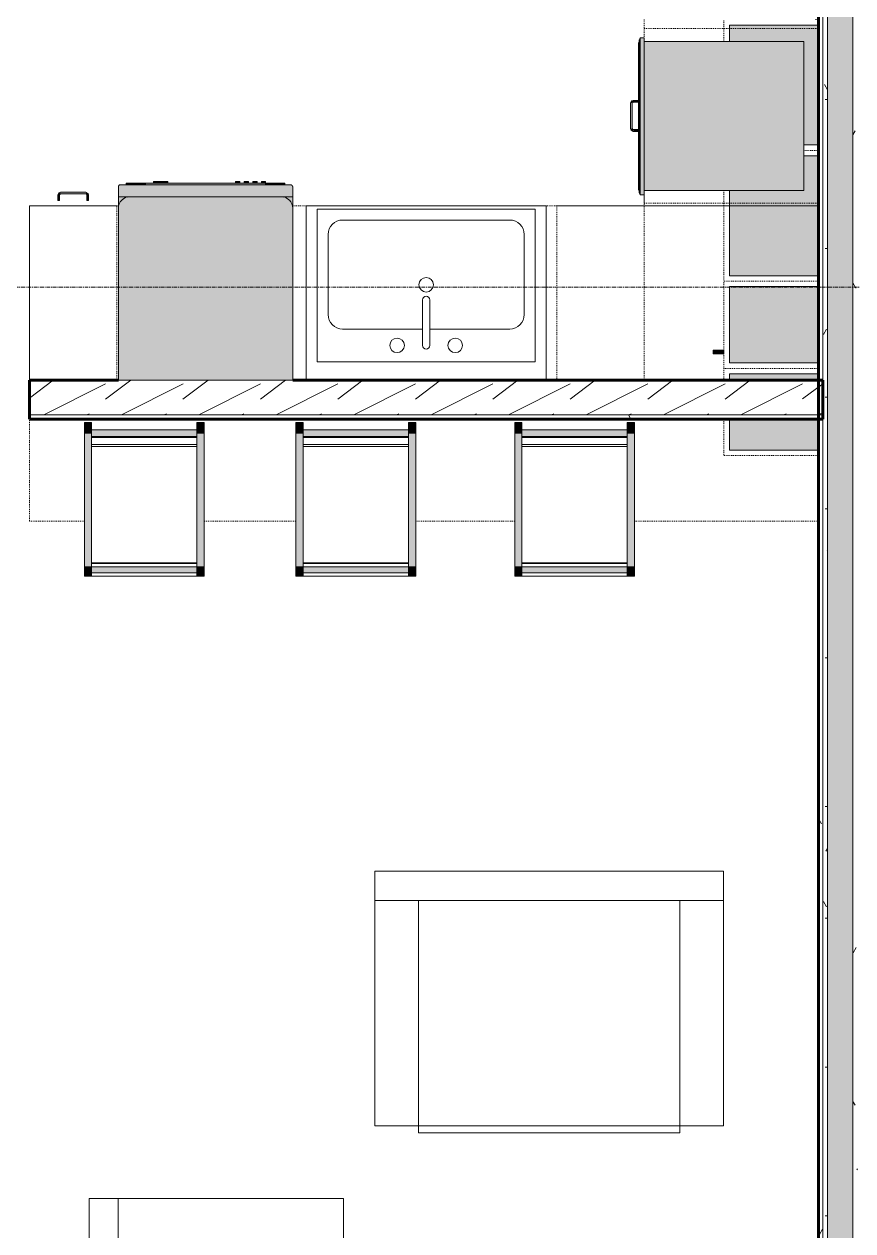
# Model space of a CAD drawing. Header units: inches. Extents: x -4169 to -1846, y 9706 to 12377.
# Drawn here: x -3028.7 to -2914.6, y 11405.3 to 11571.4 of the extents above; entities that cross this region are included whole.
import ezdxf

# ---------------------------------------------------------------- set-up
doc = ezdxf.new("R2010")
doc.units = ezdxf.units.IN
doc.header["$MEASUREMENT"] = 0
doc.linetypes.add('Dash', pattern=[0.25, 0.125, -0.125])
doc.linetypes.add('Grid Line 1_2_', pattern=[0.875, 0.5, -0.125, 0.125, -0.125])
for name, color, linetype, lineweight in [('0-1', 7, 'Continuous', 5), ('0-2', 7, 'Continuous', 18), ('A-WALL', 113, 'Continuous', 18), ('A-WALL-3', 50, 'Continuous', 60), ('A-WALL-4', 7, 'Continuous', 18), ('A-WALL-PATT-1', 250, 'Continuous', 9), ('A-WALL-PATT-2', 253, 'Continuous', 9), ('A-WALL-PATT-4', 111, 'Continuous', 9), ('I-FURN', 30, 'Continuous', 9), ('I-FURN-1', 250, 'Continuous', 9), ('I-FURN-2', 9, 'Continuous', 9), ('I-WALL-3', 2, 'Continuous', 60), ('P-SANR-FIXT-2', 250, 'Continuous', 9), ('Q-CASE', 31, 'Continuous', 9), ('Q-CASE-1', 9, 'Continuous', 9), ('Q-CASE-3', 250, 'Continuous', 9), ('Q-CASE-4', 250, 'Dash', 9), ('Q-CASE-HDLN-1', 250, 'Dash', 9), ('Q-CASE-HDLN-2', 31, 'Continuous', 9), ('Q-SPCQ-1', 250, 'Continuous', 9), ('Q-SPCQ-2', 55, 'Continuous', 9), ('S-GRID-1', 1, 'Grid Line 1_2_', 9)]:
    doc.layers.add(name, color=color, linetype=linetype, lineweight=lineweight)
pattern_1 = [(0, (0, 0), (20.48, 5.12), [0.845, -14.515, 0.845, -14.515, -81.92]), (0, (0, 0), (20.48, 5.12), [-30.72, 0.845, -29.875, 0.845, -14.515, -35.84]), (0, (0, 0), (20.48, 5.12), [-76.8, 0.845, -9.395, 0.845, -24.755]), (120, (7.68, 2.56), (-14.67405, 15.1762003), [0.845, -14.515, 0.845, -14.515, -81.92]), (120, (7.68, 2.56), (-14.67405, 15.1762003), [-30.72, 0.845, -29.875, 0.845, -14.515, -35.84]), (120, (7.68, 2.56), (-14.67405, 15.1762003), [-76.8, 0.845, -9.395, 0.845, -24.755]), (240, (10.24, 12.8), (-5.80595, -20.2962003), [0.845, -14.515, 0.845, -14.515, -81.92]), (240, (10.24, 12.8), (-5.80595, -20.2962003), [-30.72, 0.845, -29.875, 0.845, -14.515, -35.84]), (240, (10.24, 12.8), (-5.80595, -20.2962003), [-76.8, 0.845, -9.395, 0.845, -24.755])]

# ---------------------------------------------------------------- blocks, each defined once
blk = doc.blocks.new('OD_CW_Countertop - OD_CW_Countertop-2487816-ENLARGED RCP - 2ND FLOOR PLAN')
at = {"layer": 'Q-CASE-HDLN-1'}
for p, q in [((0.74, -4.62), (0.74, 19.38)), ((0.74, 19.38), (12.96, 19.38)), ((36.96, 19.38), (109.34, 19.38)), ((0.74, -24), (0.74, -10)), ((8.29, -24), (0.74, -24)), ((37.41, -24), (24.79, -24)), ((67.53, -24), (53.91, -24)), ((109.34, -24), (84.03, -24))]:
    blk.add_line(p, q, dxfattribs=at)
blk = doc.blocks.new('OD_CW_Countertop - OD_CW_Countertop-2386852-ENLARGED RCP - 2ND FLOOR PLAN')
at = {"layer": 'Q-CASE-HDLN-1'}
for p, q in [((0.74, 24), (0.74, 0)), ((70.36, 0), (70.36, 24)), ((0.74, 0), (14.74, 0)), ((44.74, 0), (47.24, 0)), ((68.86, 0), (70.36, 0))]:
    blk.add_line(p, q, dxfattribs=at)
blk = doc.blocks.new('Sink Kitchen-Single - 30_ x 21_-1372827-ENLARGED RCP - 2ND FLOOR PLAN')
at = {"layer": 'P-SANR-FIXT-2'}
for p, q in [((-14.38, 10.41), (15.62, 10.41)), ((-14.38, -10.59), (-14.38, 10.41)), ((15.62, 10.41), (15.62, -10.59)), ((-10.88, 8.91), (12.12, 8.91)), ((-12.88, -4.09), (-12.88, 6.91)), ((14.12, 6.91), (14.12, -4.09)), ((0.12, -8.34), (0.12, -2.09)), ((1.12, -8.34), (1.12, -2.09)), ((0.12, -6.09), (-10.88, -6.09)), ((12.12, -6.09), (1.12, -6.09)), ((15.62, -10.59), (-14.38, -10.59))]:
    blk.add_line(p, q, dxfattribs=at)
for centre, radius, start, end in [((-10.88, 6.91), 2, 90, 180), ((12.12, 6.91), 2, 360, 90), ((0.62, 0), 1, 360, 180), ((0.62, 0), 1, 180, 0), ((0.62, -2.09), 0.5, 360, 180), ((-10.88, -4.09), 2, 180, 270), ((12.12, -4.09), 2, 270, 0), ((-3.38, -8.34), 1, 360, 180), ((4.62, -8.34), 1, 0, 180), ((-3.38, -8.34), 1, 180, 0), ((0.62, -8.34), 0.5, 180, 0), ((4.62, -8.34), 1, 180, 0)]:
    blk.add_arc(centre, radius, start, end, dxfattribs=at)
blk = doc.blocks.new('Dishwasher_15404 - 34_ counter-1372825-ENLARGED RCP - 2ND FLOOR PLAN')
at = {"layer": 'Q-SPCQ-2'}
for points in [[(0, -24), (23.76, -23.99), (24.08, -23.95), (24.46, -23.79), (24.83, -23.48), (25.07, -23.15), (25.2, -22.77), (25.25, -22.43), (25.25, -1.57), (25.17, -1.1), (24.98, -0.71), (24.74, -0.42), (24.46, -0.21), (24.08, -0.05), (23.68, 0), (0, 0)], [(25.25, -22.43), (25.25, -24), (26.73, -23.98), (26.82, -23.94), (26.87, -23.8), (26.87, -0.15), (26.82, -0.06), (26.68, 0), (25.25, 0), (25.25, -15.8)], [(26.87, -2.61), (27.12, -2.61), (27.12, -1.09), (26.87, -1.09)], [(26.87, -3.02), (26.87, -3.81), (27.12, -3.81), (27.12, -2.61), (26.87, -2.63), (26.87, -2.99)], [(26.87, -20.19), (27.12, -20.19), (27.12, -3.81), (26.87, -3.81), (26.87, -15.8)], [(27.12, -5.55), (27.12, -5.81), (27.37, -5.81), (27.37, -4.82), (27.12, -4.82), (27.12, -5.32)], [(27.12, -6.5), (27.12, -6.79), (27.37, -6.79), (27.37, -5.81), (27.12, -5.81), (27.12, -6.3)], [(27.12, -16.74), (27.37, -16.74), (27.37, -16.15), (27.12, -16.15)], [(27.12, -17.92), (27.37, -17.92), (27.37, -17.33), (27.12, -17.33)], [(27.12, -19.1), (27.37, -19.1), (27.37, -18.51), (27.12, -18.51)], [(27.12, -20.28), (27.37, -20.28), (27.37, -19.69), (27.12, -19.69), (27.12, -20.19)], [(26.87, -20.22), (26.87, -21.39), (27.12, -21.39), (27.12, -20.19), (26.87, -20.19)], [(26.87, -21.39), (26.9, -22.91), (27.12, -22.91), (27.12, -21.39)]]:
    blk.add_hatch(color=256, dxfattribs=at).paths.add_polyline_path(points, flags=0)
h = blk.add_hatch(color=256, dxfattribs=at)
h.paths.add_polyline_path([(23.68, 0), (24.08, -0.05), (24.46, -0.21), (24.83, -0.52), (25.04, -0.79), (25.22, -1.25), (25.25, -1.31), (25.25, 0), (23.76, 0)], flags=0)
h.paths.add_polyline_path([(23.68, -24), (25.25, -24), (25.25, -22.43), (25.2, -22.83), (24.96, -23.33), (24.74, -23.58), (24.46, -23.79), (24.08, -23.95), (23.76, -23.99)], flags=0)
h = blk.add_hatch(color=256, dxfattribs=at)
h.paths.add_polyline_path([(25.07, -23.15), (25.12, -23.05), (25.13, -22.98)], flags=0)
h.paths.add_polyline_path([(25.2, -22.8), (25.22, -22.75), (25.2, -22.78)], flags=0)
at = {"layer": 'Q-SPCQ-1'}
for p, q in [((0, -24), (0, 0)), ((0, 0), (23.68, 0)), ((23.68, 0), (25.25, 0)), ((25.25, 0), (26.68, 0)), ((25.25, 0), (25.25, -1.57)), ((25.25, -1.57), (25.25, -22.43)), ((26.87, -0.2), (26.87, -23.8)), ((27.12, -1.09), (26.87, -1.09)), ((27.12, -2.61), (27.12, -1.09)), ((27.12, -3.81), (27.12, -2.61)), ((27.12, -20.19), (27.12, -3.81)), ((27.12, -4.82), (27.37, -4.82)), ((27.37, -5.81), (27.37, -4.82)), ((27.37, -6.79), (27.37, -5.81)), ((27.37, -6.79), (27.12, -6.79)), ((27.37, -16.15), (27.12, -16.15)), ((27.37, -16.74), (27.37, -16.15)), ((27.37, -16.74), (27.12, -16.74)), ((27.37, -17.33), (27.12, -17.33)), ((27.37, -17.92), (27.12, -17.92)), ((27.37, -17.92), (27.37, -17.33)), ((27.37, -18.51), (27.12, -18.51)), ((27.37, -19.1), (27.12, -19.1)), ((27.37, -19.69), (27.12, -19.69)), ((27.37, -19.1), (27.37, -18.51)), ((27.37, -20.28), (27.37, -19.69)), ((27.12, -21.39), (27.12, -20.19)), ((27.37, -20.28), (27.12, -20.28)), ((27.12, -22.91), (27.12, -21.39)), ((25.25, -22.43), (25.25, -24)), ((27.12, -22.91), (26.87, -22.91)), ((23.68, -24), (0, -24)), ((25.25, -24), (23.68, -24)), ((26.68, -24), (25.25, -24))]:
    blk.add_line(p, q, dxfattribs=at)
for centre, radius, start, end in [((26.68, -0.2), 0.197, 0, 90), ((23.68, -1.57), 1.57, 0, 90), ((23.68, -1.57), 1.57, 32.077, 42.3359), ((23.68, -1.57), 1.57, 17.8182, 27.5266), ((23.68, -1.57), 1.57, 0, 13.6425), ((26.68, -0.2), 0.197, 15, 75), ((23.68, -22.43), 1.57, 270, 0), ((23.68, -22.43), 1.57, 332.4734, 342.1818), ((23.68, -22.43), 1.57, 346.3575, 0), ((23.68, -22.43), 1.57, 317.6641, 327.923), ((26.68, -23.8), 0.197, 270, 0)]:
    blk.add_arc(centre, radius, start, end, dxfattribs=at)
blk = doc.blocks.new('Bar_Stool_6722_1_ - Bar_Stool_6722_1_-1372833-ENLARGED RCP - 2ND FLOOR PLAN')
at = {"layer": 'I-FURN-2'}
for points in [[(16, 0), (15.5, 0), (15.5, -0.75), (16.5, -0.75), (16.5, 0)], [(1, 0), (0, 0), (0, -0.75), (1, -0.75), (1, -0.46)], [(0, -0.75), (0, -1.3), (1, -1.3), (1, -0.75)], [(0, -1.3), (0, -19.69), (1, -19.69), (1, -1.3)], [(15.5, -0.46), (1, -0.46), (1, -1.3), (15.5, -1.3), (15.5, -0.75)], [(15.5, -0.75), (15.5, -1.3), (16.5, -1.3), (16.5, -0.75), (16, -0.75)], [(15.5, -1.3), (15.5, -19.69), (16.5, -19.69), (16.5, -1.3), (16, -1.3)], [(0, -19.69), (0, -20.14), (1, -20.14), (1, -19.69)], [(1, -19.22), (1, -20.14), (15.5, -20.14), (15.5, -19.22)], [(16, -19.69), (15.5, -19.7), (15.5, -20.14), (16.5, -20.14), (16.5, -19.69)], [(1, -20.14), (0, -20.14), (0, -21.13), (1, -21.13), (1, -20.56)], [(16, -20.14), (15.5, -20.14), (15.5, -21.13), (16.5, -21.13), (16.5, -20.14)]]:
    blk.add_hatch(color=256, dxfattribs=at).paths.add_polyline_path(points, flags=0)
at = {"layer": 'I-FURN-1'}
for p, q in [((0, 0), (0, -0.75)), ((0, 0), (1, 0)), ((1, -0.75), (1, 0)), ((0, -0.75), (0, -1.3)), ((1, -0.75), (0, -0.75)), ((0, -1.3), (0, -19.69)), ((1, -1.3), (0, -1.3)), ((15.5, 0), (1, 0)), ((15.5, -0.46), (1, -0.46)), ((1, -1.3), (1, -0.75)), ((1, -1.3), (15.5, -1.3)), ((1, -19.69), (1, -1.3)), ((15.5, 0), (15.5, -0.75)), ((15.5, 0), (16.5, 0)), ((15.5, -0.75), (15.5, -1.3)), ((16.5, -0.75), (15.5, -0.75)), ((15.5, -1.3), (15.5, -19.69)), ((16.5, -1.3), (15.5, -1.3)), ((16.5, -0.75), (16.5, 0)), ((16.5, -1.3), (16.5, -0.75)), ((16.5, -19.69), (16.5, -1.3)), ((15.5, -1.73), (1, -1.73)), ((15.5, -1.83), (1, -1.83)), ((15.5, -17.83), (1, -17.83)), ((15.5, -18.13), (1, -18.13)), ((1, -19.69), (0, -19.69)), ((0, -19.69), (0, -20.14)), ((15.5, -19.07), (1, -19.07)), ((15.5, -19.22), (1, -19.22)), ((1, -20.14), (1, -19.69)), ((15.5, -19.69), (15.5, -20.14)), ((16.5, -19.69), (15.5, -19.69)), ((16.5, -20.14), (16.5, -19.69)), ((0, -20.14), (0, -21.13)), ((1, -20.14), (0, -20.14)), ((0, -21.13), (1, -21.13)), ((1, -20.14), (15.5, -20.14)), ((1, -21.13), (1, -20.14)), ((15.5, -20.14), (15.5, -21.13)), ((16.5, -20.14), (15.5, -20.14)), ((15.5, -21.13), (16.5, -21.13)), ((16.5, -21.13), (16.5, -20.14))]:
    blk.add_line(p, q, dxfattribs=at)
blk = doc.blocks.new('Couch-Both_Arms-Generic - 1-1372852-ENLARGED RCP - 2ND FLOOR PLAN')
at = {"layer": 'I-FURN'}
for p, q in [((-36, 18.5), (36, 18.5)), ((-36, -13.5), (-36, 18.5)), ((36, 18.5), (36, -13.5)), ((-42, 17.5), (-36, 17.5)), ((-42, -13.5), (-42, 17.5)), ((-36, 17.5), (-36, -13.5)), ((36, 17.5), (42, 17.5)), ((36, -13.5), (36, 17.5)), ((42, 17.5), (42, -13.5)), ((-42, -13.5), (42, -13.5)), ((-36, -13.5), (-42, -13.5)), ((36, -13.5), (-36, -13.5)), ((42, -13.5), (36, -13.5))]:
    blk.add_line(p, q, dxfattribs=at)
at = {"layer": 'I-FURN-1'}
for p, q in [((-42, 17.5), (42, 17.5)), ((-42, -17.5), (-42, 17.5)), ((42, 17.5), (42, -17.5)), ((42, -17.5), (-42, -17.5))]:
    blk.add_line(p, q, dxfattribs=at)
blk = doc.blocks.new('Couch-Both_Arms-Generic - 2-1523460-ENLARGED RCP - 2ND FLOOR PLAN')
at = {"layer": 'I-FURN'}
for p, q in [((-18, 18.5), (18, 18.5)), ((-18, -13.5), (-18, 18.5)), ((18, 18.5), (18, -13.5)), ((-24, 17.5), (-18, 17.5)), ((-24, -13.5), (-24, 17.5)), ((-18, 17.5), (-18, -13.5)), ((18, 17.5), (24, 17.5)), ((18, -13.5), (18, 17.5)), ((24, 17.5), (24, -13.5)), ((-24, -13.5), (24, -13.5)), ((-18, -13.5), (-24, -13.5)), ((18, -13.5), (-18, -13.5)), ((24, -13.5), (18, -13.5))]:
    blk.add_line(p, q, dxfattribs=at)
at = {"layer": 'I-FURN-1'}
for p, q in [((-24, 17.5), (24, 17.5)), ((-24, -17.5), (-24, 17.5)), ((24, 17.5), (24, -17.5)), ((24, -17.5), (-24, -17.5))]:
    blk.add_line(p, q, dxfattribs=at)
blk = doc.blocks.new('300 Series Wall Hung Cabinet_301 - 18_-V14-ENLARGED RCP - 2ND FLOOR PLAN')
at = {"layer": 'Q-CASE-1'}
blk.add_hatch(color=256, dxfattribs=at).paths.add_polyline_path([(-8.25, 0.19), (8.25, 0.19), (8.25, 12.44), (6, 12.44), (6, 2.19), (-8.25, 2.19)], flags=0)
at = {"layer": 'Q-CASE-3'}
for p, q in [((6, 12.44), (8.25, 12.44)), ((8.25, 12.44), (8.25, 0.19)), ((-8.25, 0.19), (-8.25, 2.19))]:
    blk.add_line(p, q, dxfattribs=at)
at = {"layer": 'Q-CASE-4'}
for p, q in [((6, 13.19), (9, 13.19)), ((-9, 0.19), (-9, 2.19)), ((9, 0.56), (9, 0.19))]:
    blk.add_line(p, q, dxfattribs=at)
blk = doc.blocks.new('300 Series Wall Hung Cabinet_301 - 18_-V15-ENLARGED RCP - 2ND FLOOR PLAN')
at = {"layer": 'Q-CASE-1'}
blk.add_hatch(color=256, dxfattribs=at).paths.add_polyline_path([(8.25, -0.19), (-8.25, -0.19), (-8.25, -2.19), (-3.5, -2.19), (-3.5, -12.44), (8.25, -12.44), (8.25, -4.79)], flags=0)
at = {"layer": 'Q-CASE-3'}
for p, q in [((-8.25, -2.19), (-8.25, -0.19)), ((8.25, -0.19), (8.25, -12.44)), ((8.25, -12.44), (-3.5, -12.44))]:
    blk.add_line(p, q, dxfattribs=at)
at = {"layer": 'Q-CASE-4'}
for p, q in [((-9, -0.19), (-9, -2.19)), ((9, -13.19), (9, -0.19)), ((-3.5, -13.19), (9, -13.19))]:
    blk.add_line(p, q, dxfattribs=at)
blk = doc.blocks.new('300 Series Wall Hung Cabinet_301 - 12_-V13-ENLARGED RCP - 2ND FLOOR PLAN')
at = {"layer": 'Q-CASE-1'}
for points in [[(-4, 13.19), (-3.51, 13.19), (-3.51, 14.69), (-4, 14.69)], [(-5.25, 0.19), (5.25, 0.19), (5.25, 12.44), (-5.25, 12.44), (-5.25, 0.56)]]:
    blk.add_hatch(color=256, dxfattribs=at).paths.add_polyline_path(points, flags=0)
at = {"layer": 'Q-CASE-3'}
for p, q in [((-3.51, 14.69), (-4, 14.69)), ((-4, 14.69), (-4, 13.19)), ((-3.51, 13.19), (-3.51, 14.69)), ((-5.25, 0.19), (-5.25, 12.44)), ((-5.25, 12.44), (5.25, 12.44)), ((-4, 13.19), (-3.51, 13.19)), ((5.25, 12.44), (5.25, 0.19))]:
    blk.add_line(p, q, dxfattribs=at)
at = {"layer": 'Q-CASE-4'}
for p, q in [((-6, 0.19), (-6, 13.19)), ((-6, 13.19), (6, 13.19)), ((6, 13.19), (6, 0.19))]:
    blk.add_line(p, q, dxfattribs=at)
blk = doc.blocks.new('300 Series Wall Hung Cabinet_301 - 12_-V16-ENLARGED RCP - 2ND FLOOR PLAN')
at = {"layer": 'Q-CASE-1'}
h = blk.add_hatch(color=256, dxfattribs=at)
h.paths.add_polyline_path([(5.25, -4.79), (5.25, -0.19), (1, -0.19), (1, -12.44), (5.25, -12.44)], flags=0)
h.paths.add_polyline_path([(-4.37, -4.79), (-4.37, -0.19), (-5.25, -0.19), (-5.25, -12.44), (-4.37, -12.44)], flags=0)
at = {"layer": 'Q-CASE-3'}
for p, q in [((-5.25, -12.44), (-5.25, -0.19)), ((5.25, -0.19), (5.25, -12.44)), ((-4.37, -12.44), (-5.25, -12.44)), ((5.25, -12.44), (1, -12.44))]:
    blk.add_line(p, q, dxfattribs=at)
at = {"layer": 'Q-CASE-4'}
for p, q in [((-6, -0.19), (-6, -13.19)), ((6, -13.19), (6, -0.19)), ((-6, -13.19), (-4.37, -13.19)), ((1, -13.19), (6, -13.19))]:
    blk.add_line(p, q, dxfattribs=at)
blk = doc.blocks.new('Base_Unit_4_drawer_12137 - 24_-2386625-ENLARGED RCP - 2ND FLOOR PLAN')
at = {"layer": 'Q-CASE'}
for points in [[(-1.38, 24.75), (-1.14, 24.75), (-1.15, 25.5), (-1.38, 25.5), (-1.38, 25.14)], [(-1.35, 25.5), (-1.15, 25.52), (-1.01, 25.69), (-1.01, 25.84), (-1.16, 25.81), (-1.28, 25.75), (-1.34, 25.61)], [(-1.01, 25.63), (2.49, 25.64), (2.49, 25.88), (-1.01, 25.86), (-1.01, 25.63)], [(2.49, 25.69), (2.51, 25.64), (2.68, 25.5), (2.83, 25.5), (2.79, 25.69), (2.72, 25.78), (2.6, 25.83), (2.49, 25.81), (2.49, 25.71)], [(2.62, 25.5), (2.63, 24.75), (2.86, 24.75), (2.85, 25.5), (2.63, 25.5)], [(-10.14, 24.54), (11.38, 24.56), (11.19, 24.59), (-9.92, 24.59), (-10.03, 24.56)], [(-10.14, 24.54), (-10.14, 24), (11.49, 24), (11.49, 24.54), (-9.51, 24.54)], [(-9.92, 24.59), (11.27, 24.59), (11.11, 24.67), (10.74, 24.67), (-9.76, 24.67), (-9.84, 24.64)], [(-9.66, 24.67), (10.92, 24.68), (10.74, 24.75), (-9.39, 24.75), (-9.57, 24.68)], [(-9.51, 2), (10.99, 2), (10.99, 24), (-9.51, 24), (-9.51, 4.6)]]:
    blk.add_hatch(color=256, dxfattribs=at).paths.add_polyline_path(points, flags=0)
at = {"layer": 'Q-CASE-HDLN-1'}
for p, q in [((12.74, 24), (-11.26, 24)), ((-11.26, 24), (-11.26, 0)), ((12.74, 24), (12.74, 0)), ((12.74, 0), (-11.26, 0))]:
    blk.add_line(p, q, dxfattribs=at)
at = {"layer": 'Q-CASE-HDLN-2'}
for p, q in [((-1.39, 25.5), (-1.34, 25.59)), ((-1.39, 25.5), (-1.34, 25.59)), ((-1.39, 25.5), (-1.34, 25.59)), ((-1.39, 24.75), (-1.39, 25.5)), ((-1.39, 24.75), (-1.39, 25.5)), ((-1.39, 24.75), (-1.39, 25.5)), ((-1.39, 24.75), (-1.39, 25.5)), ((-1.24, 25.8), (-1.01, 25.88)), ((-1.24, 25.8), (-1.01, 25.88)), ((-1.24, 25.8), (-1.01, 25.88)), ((-1.14, 25.5), (-1.14, 24.75)), ((-1.14, 25.5), (-1.14, 24.75)), ((-1.14, 25.5), (-1.14, 24.75)), ((-1.14, 25.5), (-1.14, 24.75)), ((-1.01, 25.63), (-1.05, 25.6)), ((-1.01, 25.63), (-1.05, 25.6)), ((-1.01, 25.63), (-1.05, 25.6)), ((-1.01, 25.88), (2.49, 25.88)), ((2.49, 25.63), (-1.01, 25.63)), ((2.49, 25.88), (2.58, 25.83)), ((2.49, 25.88), (2.58, 25.83)), ((2.49, 25.88), (2.58, 25.83)), ((2.61, 25.5), (2.59, 25.54)), ((2.61, 25.5), (2.59, 25.54)), ((2.61, 25.5), (2.59, 25.54)), ((2.61, 24.75), (2.61, 25.5)), ((2.61, 24.75), (2.61, 25.5)), ((2.61, 24.75), (2.61, 25.5)), ((2.61, 24.75), (2.61, 25.5)), ((2.79, 25.72), (2.86, 25.5)), ((2.79, 25.72), (2.86, 25.5)), ((2.79, 25.72), (2.86, 25.5)), ((2.86, 25.5), (2.86, 24.75)), ((2.86, 25.5), (2.86, 24.75)), ((2.86, 25.5), (2.86, 24.75)), ((2.86, 25.5), (2.86, 24.75)), ((-10.14, 24), (-10.14, 24.54)), ((-10.14, 24.54), (11.49, 24.54)), ((-10.14, 24), (11.49, 24)), ((11.27, 24.59), (-9.92, 24.59)), ((-9.69, 24.67), (11.04, 24.67)), ((-9.51, 2), (-9.51, 24)), ((10.74, 24.75), (-9.39, 24.75)), ((10.99, 24), (10.99, 2)), ((11.49, 24.54), (11.49, 24)), ((10.99, 2), (-9.51, 2))]:
    blk.add_line(p, q, dxfattribs=at)
at = {"layer": 'Q-CASE-HDLN-2', "flags": 128}
for points in [[(-1.39, 25.5), (-1.24, 25.8), (-1.01, 25.88)], [(-1.01, 25.63), (-1.12, 25.57), (-1.14, 25.5)], [(2.49, 25.88), (2.79, 25.72), (2.86, 25.5)], [(2.61, 25.5), (2.56, 25.61), (2.49, 25.63)]]:
    blk.add_lwpolyline(points, dxfattribs=at)
at = {"layer": 'Q-CASE-HDLN-2'}
for points in [[(-9.92, 24.59), (-9.95, 24.58), (-10.03, 24.55), (-10.1, 24.54), (-10.14, 24.54)], [(-9.66, 24.67), (-9.69, 24.67), (-9.76, 24.67), (-9.84, 24.64), (-9.9, 24.61), (-9.92, 24.59)], [(-9.76, 24.67), (-9.73, 24.67), (-9.69, 24.67), (-9.66, 24.67)], [(-9.66, 24.67), (-9.69, 24.67), (-9.73, 24.67), (-9.76, 24.67)], [(-9.76, 24.67), (-9.73, 24.67), (-9.69, 24.67), (-9.66, 24.67)], [(-9.66, 24.67), (-9.69, 24.67), (-9.73, 24.67), (-9.76, 24.67)], [(-9.76, 24.67), (-9.73, 24.67), (-9.69, 24.67), (-9.66, 24.67)], [(-9.39, 24.75), (-9.41, 24.73), (-9.47, 24.7), (-9.53, 24.68), (-9.57, 24.68)], [(10.74, 24.75), (10.76, 24.73), (10.82, 24.7), (10.88, 24.68), (10.92, 24.68)], [(11.01, 24.67), (11.05, 24.67), (11.11, 24.67), (11.19, 24.64), (11.25, 24.61), (11.27, 24.59)], [(11.01, 24.67), (11.04, 24.67), (11.08, 24.67), (11.11, 24.67)], [(11.01, 24.67), (11.05, 24.67), (11.08, 24.67), (11.11, 24.67)], [(11.01, 24.67), (11.04, 24.67), (11.08, 24.67), (11.11, 24.67)], [(11.01, 24.67), (11.05, 24.67), (11.08, 24.67), (11.11, 24.67)], [(11.01, 24.67), (11.04, 24.67), (11.08, 24.67), (11.11, 24.67)], [(11.27, 24.59), (11.31, 24.58), (11.38, 24.55), (11.45, 24.54), (11.49, 24.54)]]:
    blk.add_open_spline(points, degree=3, dxfattribs=at)
blk = doc.blocks.new('Vanity Cabinet-Double Door - 33_-2318066-ENLARGED RCP - 2ND FLOOR PLAN')
at = {"layer": 'Q-CASE-3'}
for p, q in [((-15.76, 24), (-15.76, 0)), ((17.24, 24), (-15.76, 24)), ((17.24, 0), (17.24, 24)), ((-15.76, 0), (17.24, 0))]:
    blk.add_line(p, q, dxfattribs=at)
blk = doc.blocks.new('Base Cabinet-Single Door - 12_-2208689-ENLARGED RCP - 2ND FLOOR PLAN')
at = {"layer": 'Q-CASE-4'}
for p, q in [((-5.26, -24), (-5.26, 0)), ((-5.26, 0), (6.74, 0)), ((6.74, 0), (6.74, -24)), ((6.74, -24), (-5.26, -24))]:
    blk.add_line(p, q, dxfattribs=at)
blk = doc.blocks.new('Drawer_Base_Cabinet_3_drawer_12205 - 12_-V18-ENLARGED RCP - 2ND FLOOR PLAN')
at = {"layer": 'Q-CASE'}
for points in [[(-1.29, 24.75), (-1.14, 24.75), (-1.15, 25.5), (-1.38, 25.5), (-1.37, 24.75), (-1.32, 24.75)], [(-1.23, 25.5), (-1.15, 25.52), (-1.01, 25.69), (-1.01, 25.84), (-1.16, 25.81), (-1.28, 25.75), (-1.34, 25.61), (-1.32, 25.5), (-1.23, 25.5)], [(2.49, 25.63), (2.49, 25.88), (-1.01, 25.86), (-1.01, 25.63), (1.97, 25.63)], [(2.74, 25.5), (2.83, 25.5), (2.79, 25.69), (2.72, 25.78), (2.6, 25.83), (2.49, 25.81), (2.51, 25.64), (2.68, 25.5), (2.71, 25.5)], [(2.63, 25.5), (2.54, 25.61), (2.5, 25.63), (2.62, 25.51)], [(2.71, 24.75), (2.86, 24.75), (2.85, 25.5), (2.62, 25.5), (2.63, 24.75), (2.7, 24.75)]]:
    blk.add_hatch(color=256, dxfattribs=at).paths.add_polyline_path(points, flags=0)
at = {"layer": 'Q-CASE-HDLN-1'}
for p, q in [((6.74, 24), (-5.26, 24)), ((-5.26, 24), (-5.26, 0)), ((6.74, 24), (6.74, 0)), ((6.74, 0), (-5.26, 0))]:
    blk.add_line(p, q, dxfattribs=at)
at = {"layer": 'Q-CASE-HDLN-2'}
for p, q in [((-1.39, 25.5), (-1.34, 25.59)), ((-1.39, 25.5), (-1.34, 25.59)), ((-1.39, 24.75), (-1.39, 25.5)), ((-1.39, 24.75), (-1.39, 25.5)), ((-1.39, 24.75), (-1.39, 25.5)), ((-1.24, 25.8), (-1.01, 25.88)), ((-1.24, 25.8), (-1.01, 25.88)), ((-1.14, 25.5), (-1.14, 24.75)), ((-1.14, 25.5), (-1.14, 24.75)), ((-1.14, 25.5), (-1.14, 24.75)), ((-1.01, 25.63), (-1.05, 25.6)), ((-1.01, 25.63), (-1.05, 25.6)), ((-1.01, 25.88), (2.49, 25.88)), ((2.49, 25.63), (-1.01, 25.63)), ((2.49, 25.88), (2.58, 25.83)), ((2.49, 25.88), (2.58, 25.83)), ((2.61, 25.5), (2.59, 25.54)), ((2.61, 25.5), (2.59, 25.54)), ((2.61, 24.75), (2.61, 25.5)), ((2.61, 24.75), (2.61, 25.5)), ((2.61, 24.75), (2.61, 25.5)), ((2.79, 25.72), (2.86, 25.5)), ((2.79, 25.72), (2.86, 25.5)), ((2.86, 25.5), (2.86, 24.75)), ((2.86, 25.5), (2.86, 24.75)), ((2.86, 25.5), (2.86, 24.75)), ((-1.39, 24.75), (-1.14, 24.75)), ((-1.38, 24.75), (-1.39, 24.75)), ((-1.39, 24.75), (-1.38, 24.75)), ((-1.38, 24.75), (-1.39, 24.75)), ((-1.39, 24.75), (-1.38, 24.75)), ((-1.38, 24.75), (-1.39, 24.75)), ((-1.14, 24.75), (-1.14, 24.75)), ((-1.14, 24.75), (-1.14, 24.75)), ((-1.14, 24.75), (-1.14, 24.75)), ((-1.14, 24.75), (-1.14, 24.75)), ((-1.14, 24.75), (-1.14, 24.75)), ((2.62, 24.75), (2.61, 24.75)), ((2.61, 24.75), (2.86, 24.75)), ((2.62, 24.75), (2.61, 24.75)), ((2.61, 24.75), (2.62, 24.75)), ((2.62, 24.75), (2.61, 24.75)), ((2.61, 24.75), (2.62, 24.75)), ((2.86, 24.75), (2.86, 24.75)), ((2.86, 24.75), (2.86, 24.75)), ((2.86, 24.75), (2.86, 24.75)), ((2.86, 24.75), (2.86, 24.75)), ((2.86, 24.75), (2.86, 24.75))]:
    blk.add_line(p, q, dxfattribs=at)
at = {"layer": 'Q-CASE-HDLN-2', "flags": 128}
for points in [[(-1.39, 25.5), (-1.24, 25.8), (-1.01, 25.88)], [(-1.01, 25.63), (-1.12, 25.57), (-1.14, 25.5)], [(2.49, 25.88), (2.79, 25.72), (2.86, 25.5)], [(2.61, 25.5), (2.56, 25.61), (2.49, 25.63)]]:
    blk.add_lwpolyline(points, dxfattribs=at)
blk = doc.blocks.new('CTR - 1st Phase - Unit Layouts_rvt-1-ENLARGED RCP - 2ND FLOOR PLAN')
at = {"layer": 'A-WALL-PATT-1'}
h = blk.add_hatch(dxfattribs=at)
h.set_pattern_fill('FP_1', color=256, style=0, pattern_type=2)
h.set_pattern_definition(pattern_1)
h.paths.add_polyline_path([(-2919.32, 11516.99), (-2919.32, 11517.61), (-3027.92, 11517.61), (-3027.92, 11516.99), (-2923.93, 11516.99)], flags=0)
at = {"layer": 'A-WALL-PATT-2'}
h = blk.add_hatch(dxfattribs=at)
h.set_pattern_fill('FP_2', color=256, style=0, pattern_type=2)
h.set_pattern_definition([(216.87, (4.265, 10.662), (31.9871619, 21.32545714), [5.331, -47.981]), (206.565, (10.662, 7.464), (-10.662476, -10.6620098), [11.921, -11.921]), (198.435, (10.662, 2.132), (-21.32449365, -10.6625869), [6.744, -26.974])])
h.paths.add_polyline_path([(-2991.46, 11517.61), (-2918.7, 11517.61), (-2918.7, 11522.36), (-3027.92, 11522.36), (-3027.92, 11517.61), (-2991.7, 11517.61)], flags=0)
at = {"layer": 'A-WALL-3'}
for p, q in [((-3027.92, 11516.99), (-3027.92, 11522.36)), ((-3027.92, 11522.36), (-3015.7, 11522.36)), ((-2991.7, 11522.36), (-2918.7, 11522.36)), ((-2918.7, 11522.36), (-2918.7, 11516.99)), ((-2918.7, 11516.99), (-3027.92, 11516.99))]:
    blk.add_line(p, q, dxfattribs=at)
at = {"layer": 'A-WALL-4'}
blk.add_line((-3027.92, 11517.61), (-2918.7, 11517.61), dxfattribs=at)
at = {"layer": '0-2'}
for name, p, rotation in [('OD_CW_Countertop - OD_CW_Countertop-2386852-ENLARGED RCP - 2ND FLOOR PLAN', (-2943.32, 11616.73), 269.9999999999942), ('300 Series Wall Hung Cabinet_301 - 18_-V14-ENLARGED RCP - 2ND FLOOR PLAN', (-2919.14, 11562.99), 89.99999999996759), ('Base_Unit_4_drawer_12137 - 24_-2386625-ENLARGED RCP - 2ND FLOOR PLAN', (-2919.32, 11558), 89.99999999996805), ('300 Series Wall Hung Cabinet_301 - 18_-V15-ENLARGED RCP - 2ND FLOOR PLAN', (-2919.14, 11544.99), 269.9999999999676), ('Dishwasher_15404 - 34_ counter-1372825-ENLARGED RCP - 2ND FLOOR PLAN', (-3015.7, 11522.36), 89.99999999999021), ('Base Cabinet-Single Door - 12_-2208689-ENLARGED RCP - 2ND FLOOR PLAN', (-2948.59, 11522.36), 180), ('300 Series Wall Hung Cabinet_301 - 12_-V13-ENLARGED RCP - 2ND FLOOR PLAN', (-2919.14, 11529.99), 89.99999999996759), ('300 Series Wall Hung Cabinet_301 - 12_-V16-ENLARGED RCP - 2ND FLOOR PLAN', (-2919.14, 11517.99), 269.9999999999676), ('Bar_Stool_6722_1_ - Bar_Stool_6722_1_-1372833-ENLARGED RCP - 2ND FLOOR PLAN', (-3003.88, 11495.4), 180), ('Bar_Stool_6722_1_ - Bar_Stool_6722_1_-1372833-ENLARGED RCP - 2ND FLOOR PLAN', (-2974.75, 11495.4), 180), ('Bar_Stool_6722_1_ - Bar_Stool_6722_1_-1372833-ENLARGED RCP - 2ND FLOOR PLAN', (-2944.63, 11495.4), 180), ('Couch-Both_Arms-Generic - 2-1523460-ENLARGED RCP - 2ND FLOOR PLAN', (-2956.4, 11437.29), 180), ('Couch-Both_Arms-Generic - 1-1372852-ENLARGED RCP - 2ND FLOOR PLAN', (-3002.22, 11367.79), 269.999999999942)]:
    blk.add_blockref(name, p, dxfattribs=dict(at, rotation=rotation))
for name, p in [('Drawer_Base_Cabinet_3_drawer_12205 - 12_-V18-ENLARGED RCP - 2ND FLOOR PLAN', (-3022.66, 11522.36)), ('OD_CW_Countertop - OD_CW_Countertop-2487816-ENLARGED RCP - 2ND FLOOR PLAN', (-3028.66, 11526.99)), ('Vanity Cabinet-Double Door - 33_-2318066-ENLARGED RCP - 2ND FLOOR PLAN', (-2974.06, 11522.36)), ('Sink Kitchen-Single - 30_ x 21_-1372827-ENLARGED RCP - 2ND FLOOR PLAN', (-2973.94, 11535.5))]:
    blk.add_blockref(name, p, dxfattribs=at)
blk = doc.blocks.new('CTR - 1st Phase - Shell_rvt-1-ENLARGED RCP - 2ND FLOOR PLAN')
at = {"layer": 'S-GRID-1'}
blk.add_line((-1846.46, 11535.19), (-4136.46, 11535.19), dxfattribs=at)

msp = doc.modelspace()

# ---------------------------------------------------------------- hatches: boundary and pattern name
at = {"layer": 'A-WALL-PATT-4'}
h = msp.add_hatch(dxfattribs=at)
h.set_pattern_fill('FP_1', color=256, style=0, pattern_type=2)
h.set_pattern_definition(pattern_1)
h.paths.add_polyline_path([(-2918.7, 11255.64), (-2918.7, 11517.61), (-2919.32, 11517.61), (-2919.32, 11255.64)], flags=0)
h.paths.add_polyline_path([(-2918.7, 11522.36), (-2918.7, 11639.99), (-2919.32, 11639.99), (-2919.32, 11522.36)], flags=0)
h = msp.add_hatch(dxfattribs=at)
h.set_pattern_fill('FP_1', color=256, style=0, pattern_type=2)
h.set_pattern_definition(pattern_1)
h.paths.add_polyline_path([(-2918.07, 11255.64), (-2918.07, 11640.61), (-2918.7, 11640.61), (-2918.7, 11255.64)], flags=0)
h = msp.add_hatch(dxfattribs=at)
h.set_pattern_fill('FP_4', color=256, style=0, pattern_type=2)
h.set_pattern_definition([(161.57, (0.32, 0.32), (-2.560496185, -0.000537386), [0, -18.214, 2.022, 0]), (18.43, (-0.32, 0.32), (-2.560496185, 0.000537386), [0, -18.214, 2.022, 0]), (108.43, (0.32, 0.32), (1.27922091, -6.400876726), [6.07, -14.166]), (71.57, (-0.32, 0.32), (1.27922091, 6.400876726), [6.07, -14.166])])
h.paths.add_polyline_path([(-2914.57, 11255.64), (-2914.57, 11641.24), (-2918.07, 11641.24), (-2918.07, 11255.64)], flags=0)
h = msp.add_hatch(dxfattribs=at)
h.set_pattern_fill('FP_1', color=256, style=0, pattern_type=2)
h.set_pattern_definition(pattern_1)
h.paths.add_polyline_path([(-2913.95, 11255.64), (-2913.95, 11447.86), (-2914.57, 11447.86), (-2914.57, 11255.64)], flags=0)
h.paths.add_polyline_path([(-2913.95, 11451.36), (-2913.95, 11640.61), (-2914.57, 11640.61), (-2914.57, 11451.36), (-2914.27, 11451.36)], flags=0)

# ---------------------------------------------------------------- linework, layer by layer
at = {"layer": 'A-WALL'}
for p, q in [((-2918.7, 11640.61), (-2918.7, 11255.64)), ((-2918.07, 11641.24), (-2918.07, 11255.64)), ((-2914.57, 11641.24), (-2914.57, 11255.64))]:
    msp.add_line(p, q, dxfattribs=at)
at = {"layer": 'I-WALL-3'}
msp.add_line((-2919.32, 11400.28), (-2919.32, 11639.99), dxfattribs=at)

# ---------------------------------------------------------------- block references
at = {"layer": '0-1'}
for name in ['CTR - 1st Phase - Shell_rvt-1-ENLARGED RCP - 2ND FLOOR PLAN', 'CTR - 1st Phase - Unit Layouts_rvt-1-ENLARGED RCP - 2ND FLOOR PLAN']:
    msp.add_blockref(name, (0, 0), dxfattribs=at)

doc.saveas('drawing.dxf')
